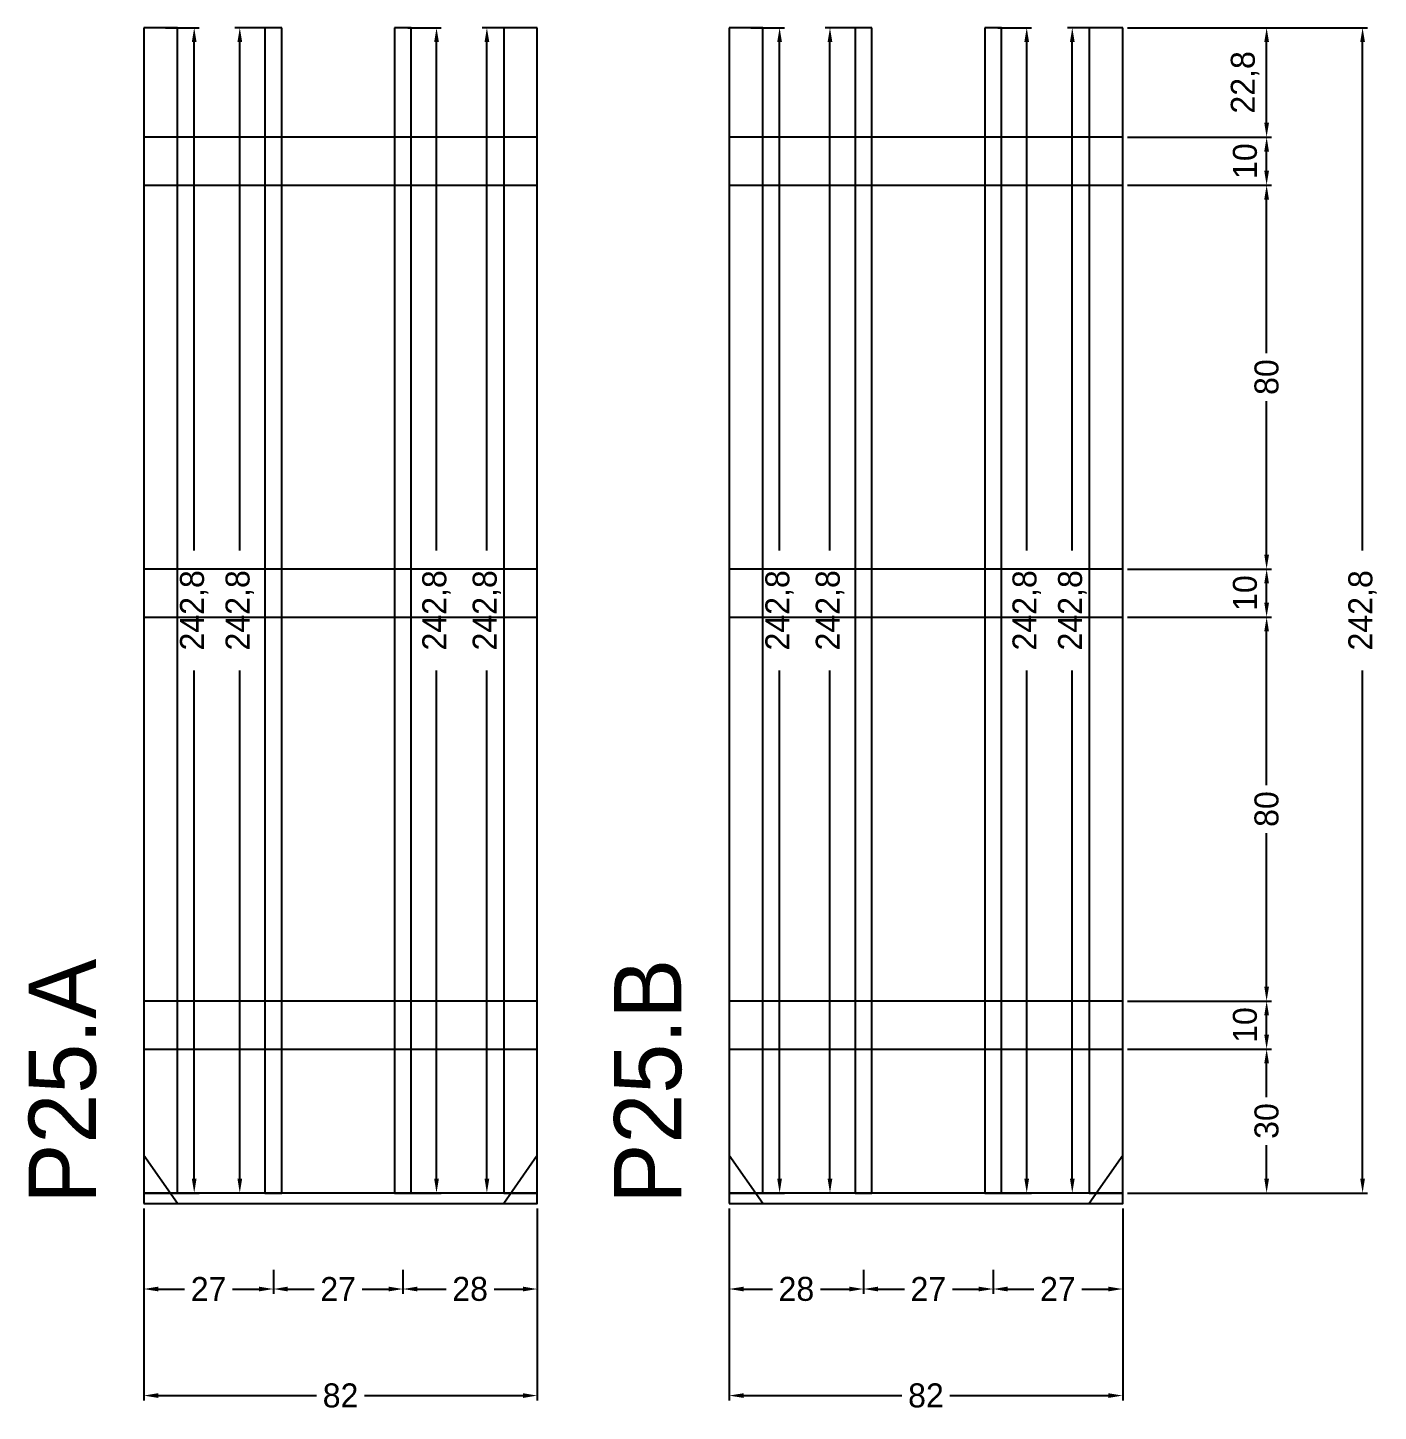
# Model space of a CAD drawing. Header units: centimetres. Extents: x -8500 to 4257, y -490 to 295.
# Drawn here: x 3975.8 to 4257.3, y -43.3 to 245 of the extents above; entities that cross this region are included whole.
import ezdxf

# ---------------------------------------------------------------- set-up
doc = ezdxf.new("R2010")
doc.units = ezdxf.units.CM
for name, color, linetype in [('COTA', 241, 'Continuous'), ('NOMENCLATURA', 7, 'Continuous'), ('SARR_2.2x10', 60, 'Continuous'), ('SARR_2.2x7', 40, 'Continuous'), ('SARR_3.5x7', 81, 'Continuous')]:
    doc.layers.add(name, color=color, linetype=linetype)
doc.dimstyles.new('PAINEL-NOVA', dxfattribs={"dimtxt": 5, "dimasz": 3, "dimexe": 1, "dimexo": 1, "dimgap": 1, "dimtad": 1, "dimcen": 2.5, "dimazin": 3, "dimtfac": 1, "dimtmove": 0, "dimatfit": 3})

# ---------------------------------------------------------------- blocks, each defined once
blk = doc.blocks.new('_CLOSEDFILLED')
at = {"color": 0, "linetype": 'BYBLOCK'}
blk.add_solid([(-1, 0.164), (0, 0), (-1, -0.164)], dxfattribs=at)
blk = doc.blocks.new('*D46')
for p, q in [((4004.5, 245), (4011.5, 245)), ((4010.5, 136.1), (4010.5, 242)), ((4010.5, 5.2), (4010.5, 111.1)), ((4004.5, 2.2), (4011.5, 2.2))]:
    blk.add_line(p, q)
at = {"layer": 'Defpoints'}
for p in [(4003.5, 245), (4003.5, 2.2), (4010.5, 2.2)]:
    blk.add_point(p, dxfattribs=at)
at = {"layer": 'COTA', "xscale": 3, "yscale": 3}
for p, rotation in [((4010.5, 245), 90), ((4010.5, 2.2), 270)]:
    blk.add_blockref('_CLOSEDFILLED', p, dxfattribs=dict(at, rotation=rotation))
at = {"layer": 'COTA', "insert": (4010.5, 123.6), "char_height": 5, "attachment_point": 5, "rotation": 90}
blk.add_mtext('242,8', dxfattribs=at)
blk = doc.blocks.new('*D47')
for p, q in [((4026, 245), (4019, 245)), ((4020, 136.1), (4020, 242)), ((4020, 5.2), (4020, 111.1)), ((4026, 2.2), (4019, 2.2))]:
    blk.add_line(p, q)
at = {"layer": 'Defpoints'}
for p in [(4027, 245), (4020, 2.2), (4027, 2.2)]:
    blk.add_point(p, dxfattribs=at)
at = {"layer": 'COTA', "xscale": 3, "yscale": 3}
for p, rotation in [((4020, 245), 90), ((4020, 2.2), 270)]:
    blk.add_blockref('_CLOSEDFILLED', p, dxfattribs=dict(at, rotation=rotation))
at = {"layer": 'COTA', "insert": (4020, 123.6), "char_height": 5, "attachment_point": 5, "rotation": 90}
blk.add_mtext('242,8', dxfattribs=at)
blk = doc.blocks.new('*D48')
for p, q in [((4055, 245), (4062, 245)), ((4061, 136.1), (4061, 242)), ((4061, 5.2), (4061, 111.1)), ((4055, 2.2), (4062, 2.2))]:
    blk.add_line(p, q)
at = {"layer": 'Defpoints'}
for p in [(4054, 245), (4054, 2.2), (4061, 2.2)]:
    blk.add_point(p, dxfattribs=at)
at = {"layer": 'COTA', "xscale": 3, "yscale": 3}
for p, rotation in [((4061, 245), 90), ((4061, 2.2), 270)]:
    blk.add_blockref('_CLOSEDFILLED', p, dxfattribs=dict(at, rotation=rotation))
at = {"layer": 'COTA', "insert": (4061, 123.6), "char_height": 5, "attachment_point": 5, "rotation": 90}
blk.add_mtext('242,8', dxfattribs=at)
blk = doc.blocks.new('*D49')
for p, q in [((4077.5, 245), (4070.5, 245)), ((4071.5, 136.1), (4071.5, 242)), ((4071.5, 5.2), (4071.5, 111.1)), ((4077.5, 2.2), (4070.5, 2.2))]:
    blk.add_line(p, q)
at = {"layer": 'Defpoints'}
for p in [(4078.5, 245), (4071.5, 2.2), (4078.5, 2.2)]:
    blk.add_point(p, dxfattribs=at)
at = {"layer": 'COTA', "xscale": 3, "yscale": 3}
for p, rotation in [((4071.5, 245), 90), ((4071.5, 2.2), 270)]:
    blk.add_blockref('_CLOSEDFILLED', p, dxfattribs=dict(at, rotation=rotation))
at = {"layer": 'COTA', "insert": (4071.5, 123.6), "char_height": 5, "attachment_point": 5, "rotation": 90}
blk.add_mtext('242,8', dxfattribs=at)
blk = doc.blocks.new('*D50')
for p, q in [((4000, -13.8), (4000, -18.8)), ((4027, -13.8), (4027, -18.8)), ((4003, -17.8), (4008.5, -17.8)), ((4018.5, -17.8), (4024, -17.8))]:
    blk.add_line(p, q)
at = {"layer": 'Defpoints'}
for p in [(4000, -12.8), (4027, -12.8), (4000, -17.8)]:
    blk.add_point(p, dxfattribs=at)
at = {"layer": 'COTA', "xscale": 3, "yscale": 3, "rotation": 180}
blk.add_blockref('_CLOSEDFILLED', (4000, -17.8), dxfattribs=at)
at = {"layer": 'COTA', "xscale": 3, "yscale": 3}
blk.add_blockref('_CLOSEDFILLED', (4027, -17.8), dxfattribs=at)
at = {"layer": 'COTA', "insert": (4013.5, -17.8), "char_height": 5, "attachment_point": 5}
blk.add_mtext('27', dxfattribs=at)
blk = doc.blocks.new('*D51')
for p, q in [((4027, -13.8), (4027, -18.8)), ((4054, -13.8), (4054, -18.8)), ((4030, -17.8), (4035.5, -17.8)), ((4045.5, -17.8), (4051, -17.8))]:
    blk.add_line(p, q)
at = {"layer": 'Defpoints'}
for p in [(4027, -12.8), (4054, -12.8), (4027, -17.8)]:
    blk.add_point(p, dxfattribs=at)
at = {"layer": 'COTA', "xscale": 3, "yscale": 3, "rotation": 180}
blk.add_blockref('_CLOSEDFILLED', (4027, -17.8), dxfattribs=at)
at = {"layer": 'COTA', "xscale": 3, "yscale": 3}
blk.add_blockref('_CLOSEDFILLED', (4054, -17.8), dxfattribs=at)
at = {"layer": 'COTA', "insert": (4040.5, -17.8), "char_height": 5, "attachment_point": 5}
blk.add_mtext('27', dxfattribs=at)
blk = doc.blocks.new('*D52')
for p, q in [((4054, -13.8), (4054, -18.8)), ((4082, -13.8), (4082, -18.8)), ((4057, -17.8), (4063, -17.8)), ((4073, -17.8), (4079, -17.8))]:
    blk.add_line(p, q)
at = {"layer": 'Defpoints'}
for p in [(4054, -12.8), (4082, -12.8), (4054, -17.8)]:
    blk.add_point(p, dxfattribs=at)
at = {"layer": 'COTA', "xscale": 3, "yscale": 3, "rotation": 180}
blk.add_blockref('_CLOSEDFILLED', (4054, -17.8), dxfattribs=at)
at = {"layer": 'COTA', "xscale": 3, "yscale": 3}
blk.add_blockref('_CLOSEDFILLED', (4082, -17.8), dxfattribs=at)
at = {"layer": 'COTA', "insert": (4068, -17.8), "char_height": 5, "attachment_point": 5}
blk.add_mtext('28', dxfattribs=at)
blk = doc.blocks.new('*D53')
for p, q in [((4000, -1), (4000, -41)), ((4082, -1), (4082, -41)), ((4003, -40), (4036, -40)), ((4046, -40), (4079, -40))]:
    blk.add_line(p, q)
at = {"layer": 'Defpoints'}
for p in [(4000, 0), (4082, 0), (4000, -40)]:
    blk.add_point(p, dxfattribs=at)
at = {"layer": 'COTA', "xscale": 3, "yscale": 3, "rotation": 180}
blk.add_blockref('_CLOSEDFILLED', (4000, -40), dxfattribs=at)
at = {"layer": 'COTA', "xscale": 3, "yscale": 3}
blk.add_blockref('_CLOSEDFILLED', (4082, -40), dxfattribs=at)
at = {"layer": 'COTA', "insert": (4041, -40), "char_height": 5, "attachment_point": 5}
blk.add_mtext('82', dxfattribs=at)
blk = doc.blocks.new('GRA-E')
at = {"layer": 'SARR_2.2x7'}
blk.add_lwpolyline([(0, 0), (7, 0), (0, 10)], close=True, dxfattribs=at)
blk = doc.blocks.new('GRA-D')
at = {"layer": 'SARR_2.2x7'}
blk.add_lwpolyline([(0, 0), (7, 0), (7, 10)], close=True, dxfattribs=at)
blk = doc.blocks.new('*D54')
for p, q in [((4126.5, 245), (4133.5, 245)), ((4132.5, 136.1), (4132.5, 242)), ((4132.5, 5.2), (4132.5, 111.1)), ((4126.5, 2.2), (4133.5, 2.2))]:
    blk.add_line(p, q)
at = {"layer": 'Defpoints'}
for p in [(4125.5, 245), (4125.5, 2.2), (4132.5, 2.2)]:
    blk.add_point(p, dxfattribs=at)
at = {"layer": 'COTA', "xscale": 3, "yscale": 3}
for p, rotation in [((4132.5, 245), 90), ((4132.5, 2.2), 270)]:
    blk.add_blockref('_CLOSEDFILLED', p, dxfattribs=dict(at, rotation=rotation))
at = {"layer": 'COTA', "insert": (4132.5, 123.6), "char_height": 5, "attachment_point": 5, "rotation": 90}
blk.add_mtext('242,8', dxfattribs=at)
blk = doc.blocks.new('*D55')
for p, q in [((4149, 245), (4142, 245)), ((4143, 136.1), (4143, 242)), ((4143, 5.2), (4143, 111.1)), ((4149, 2.2), (4142, 2.2))]:
    blk.add_line(p, q)
at = {"layer": 'Defpoints'}
for p in [(4150, 245), (4143, 2.2), (4150, 2.2)]:
    blk.add_point(p, dxfattribs=at)
at = {"layer": 'COTA', "xscale": 3, "yscale": 3}
for p, rotation in [((4143, 245), 90), ((4143, 2.2), 270)]:
    blk.add_blockref('_CLOSEDFILLED', p, dxfattribs=dict(at, rotation=rotation))
at = {"layer": 'COTA', "insert": (4143, 123.6), "char_height": 5, "attachment_point": 5, "rotation": 90}
blk.add_mtext('242,8', dxfattribs=at)
blk = doc.blocks.new('*D56')
for p, q in [((4178, 245), (4185, 245)), ((4184, 136.1), (4184, 242)), ((4184, 5.2), (4184, 111.1)), ((4178, 2.2), (4185, 2.2))]:
    blk.add_line(p, q)
at = {"layer": 'Defpoints'}
for p in [(4177, 245), (4177, 2.2), (4184, 2.2)]:
    blk.add_point(p, dxfattribs=at)
at = {"layer": 'COTA', "xscale": 3, "yscale": 3}
for p, rotation in [((4184, 245), 90), ((4184, 2.2), 270)]:
    blk.add_blockref('_CLOSEDFILLED', p, dxfattribs=dict(at, rotation=rotation))
at = {"layer": 'COTA', "insert": (4184, 123.6), "char_height": 5, "attachment_point": 5, "rotation": 90}
blk.add_mtext('242,8', dxfattribs=at)
blk = doc.blocks.new('*D57')
for p, q in [((4199.5, 245), (4192.5, 245)), ((4193.5, 136.1), (4193.5, 242)), ((4193.5, 5.2), (4193.5, 111.1)), ((4199.5, 2.2), (4192.5, 2.2))]:
    blk.add_line(p, q)
at = {"layer": 'Defpoints'}
for p in [(4200.5, 245), (4193.5, 2.2), (4200.5, 2.2)]:
    blk.add_point(p, dxfattribs=at)
at = {"layer": 'COTA', "xscale": 3, "yscale": 3}
for p, rotation in [((4193.5, 245), 90), ((4193.5, 2.2), 270)]:
    blk.add_blockref('_CLOSEDFILLED', p, dxfattribs=dict(at, rotation=rotation))
at = {"layer": 'COTA', "insert": (4193.5, 123.6), "char_height": 5, "attachment_point": 5, "rotation": 90}
blk.add_mtext('242,8', dxfattribs=at)
blk = doc.blocks.new('*D58')
for p, q in [((4122, -13.8), (4122, -18.8)), ((4150, -13.8), (4150, -18.8)), ((4125, -17.8), (4131, -17.8)), ((4141, -17.8), (4147, -17.8))]:
    blk.add_line(p, q)
at = {"layer": 'Defpoints'}
for p in [(4122, -12.8), (4150, -12.8), (4122, -17.8)]:
    blk.add_point(p, dxfattribs=at)
at = {"layer": 'COTA', "xscale": 3, "yscale": 3, "rotation": 180}
blk.add_blockref('_CLOSEDFILLED', (4122, -17.8), dxfattribs=at)
at = {"layer": 'COTA', "xscale": 3, "yscale": 3}
blk.add_blockref('_CLOSEDFILLED', (4150, -17.8), dxfattribs=at)
at = {"layer": 'COTA', "insert": (4136, -17.8), "char_height": 5, "attachment_point": 5}
blk.add_mtext('28', dxfattribs=at)
blk = doc.blocks.new('*D59')
for p, q in [((4150, -13.8), (4150, -18.8)), ((4177, -13.8), (4177, -18.8)), ((4153, -17.8), (4158.5, -17.8)), ((4168.5, -17.8), (4174, -17.8))]:
    blk.add_line(p, q)
at = {"layer": 'Defpoints'}
for p in [(4150, -12.8), (4177, -12.8), (4150, -17.8)]:
    blk.add_point(p, dxfattribs=at)
at = {"layer": 'COTA', "xscale": 3, "yscale": 3, "rotation": 180}
blk.add_blockref('_CLOSEDFILLED', (4150, -17.8), dxfattribs=at)
at = {"layer": 'COTA', "xscale": 3, "yscale": 3}
blk.add_blockref('_CLOSEDFILLED', (4177, -17.8), dxfattribs=at)
at = {"layer": 'COTA', "insert": (4163.5, -17.8), "char_height": 5, "attachment_point": 5}
blk.add_mtext('27', dxfattribs=at)
blk = doc.blocks.new('*D60')
for p, q in [((4177, -13.8), (4177, -18.8)), ((4204, -13.8), (4204, -18.8)), ((4180, -17.8), (4185.5, -17.8)), ((4195.5, -17.8), (4201, -17.8))]:
    blk.add_line(p, q)
at = {"layer": 'Defpoints'}
for p in [(4177, -12.8), (4204, -12.8), (4177, -17.8)]:
    blk.add_point(p, dxfattribs=at)
at = {"layer": 'COTA', "xscale": 3, "yscale": 3, "rotation": 180}
blk.add_blockref('_CLOSEDFILLED', (4177, -17.8), dxfattribs=at)
at = {"layer": 'COTA', "xscale": 3, "yscale": 3}
blk.add_blockref('_CLOSEDFILLED', (4204, -17.8), dxfattribs=at)
at = {"layer": 'COTA', "insert": (4190.5, -17.8), "char_height": 5, "attachment_point": 5}
blk.add_mtext('27', dxfattribs=at)
blk = doc.blocks.new('*D61')
for p, q in [((4122, -1), (4122, -41)), ((4204, -1), (4204, -41)), ((4125, -40), (4158, -40)), ((4168, -40), (4201, -40))]:
    blk.add_line(p, q)
at = {"layer": 'Defpoints'}
for p in [(4122, 0), (4204, 0), (4122, -40)]:
    blk.add_point(p, dxfattribs=at)
at = {"layer": 'COTA', "xscale": 3, "yscale": 3, "rotation": 180}
blk.add_blockref('_CLOSEDFILLED', (4122, -40), dxfattribs=at)
at = {"layer": 'COTA', "xscale": 3, "yscale": 3}
blk.add_blockref('_CLOSEDFILLED', (4204, -40), dxfattribs=at)
at = {"layer": 'COTA', "insert": (4163, -40), "char_height": 5, "attachment_point": 5}
blk.add_mtext('82', dxfattribs=at)
blk = doc.blocks.new('*D62')
for p, q in [((4205, 245), (4255, 245)), ((4254, 136.1), (4254, 242)), ((4254, 5.2), (4254, 111.1)), ((4205, 2.2), (4255, 2.2))]:
    blk.add_line(p, q)
at = {"layer": 'Defpoints'}
for p in [(4204, 245), (4204, 2.2), (4254, 2.2)]:
    blk.add_point(p, dxfattribs=at)
at = {"layer": 'COTA', "xscale": 3, "yscale": 3}
for p, rotation in [((4254, 245), 90), ((4254, 2.2), 270)]:
    blk.add_blockref('_CLOSEDFILLED', p, dxfattribs=dict(at, rotation=rotation))
at = {"layer": 'COTA', "insert": (4254, 123.6), "char_height": 5, "attachment_point": 5, "rotation": 90}
blk.add_mtext('242,8', dxfattribs=at)
blk = doc.blocks.new('*D63')
for p, q in [((4205, 32.2), (4235, 32.2)), ((4234, 22.2), (4234, 29.2)), ((4234, 5.2), (4234, 12.2)), ((4205, 2.2), (4235, 2.2))]:
    blk.add_line(p, q)
at = {"layer": 'Defpoints'}
for p in [(4204, 32.2), (4204, 2.2), (4234, 2.2)]:
    blk.add_point(p, dxfattribs=at)
at = {"layer": 'COTA', "xscale": 3, "yscale": 3}
for p, rotation in [((4234, 32.2), 90), ((4234, 2.2), 270)]:
    blk.add_blockref('_CLOSEDFILLED', p, dxfattribs=dict(at, rotation=rotation))
at = {"layer": 'COTA', "insert": (4234, 17.2), "char_height": 5, "attachment_point": 5, "rotation": 90}
blk.add_mtext('30', dxfattribs=at)
blk = doc.blocks.new('*D64')
for p, q in [((4205, 42.2), (4235, 42.2)), ((4234, 35.2), (4234, 39.2)), ((4205, 32.2), (4235, 32.2))]:
    blk.add_line(p, q)
at = {"layer": 'Defpoints'}
for p in [(4204, 42.2), (4204, 32.2), (4234, 32.2)]:
    blk.add_point(p, dxfattribs=at)
at = {"layer": 'COTA', "xscale": 3, "yscale": 3}
for p, rotation in [((4234, 42.2), 90), ((4234, 32.2), 270)]:
    blk.add_blockref('_CLOSEDFILLED', p, dxfattribs=dict(at, rotation=rotation))
at = {"layer": 'COTA', "insert": (4229.5, 37.2), "char_height": 5, "attachment_point": 5, "rotation": 90}
blk.add_mtext('10', dxfattribs=at)
blk = doc.blocks.new('*D65')
for p, q in [((4205, 122.2), (4235, 122.2)), ((4234, 87.2), (4234, 119.2)), ((4234, 45.2), (4234, 77.2)), ((4205, 42.2), (4235, 42.2))]:
    blk.add_line(p, q)
at = {"layer": 'Defpoints'}
for p in [(4204, 122.2), (4204, 42.2), (4234, 42.2)]:
    blk.add_point(p, dxfattribs=at)
at = {"layer": 'COTA', "xscale": 3, "yscale": 3}
for p, rotation in [((4234, 122.2), 90), ((4234, 42.2), 270)]:
    blk.add_blockref('_CLOSEDFILLED', p, dxfattribs=dict(at, rotation=rotation))
at = {"layer": 'COTA', "insert": (4234, 82.2), "char_height": 5, "attachment_point": 5, "rotation": 90}
blk.add_mtext('80', dxfattribs=at)
blk = doc.blocks.new('*D67')
for p, q in [((4205, 212.2), (4235, 212.2)), ((4234, 177.2), (4234, 209.2)), ((4234, 135.2), (4234, 167.2)), ((4205, 132.2), (4235, 132.2))]:
    blk.add_line(p, q)
at = {"layer": 'Defpoints'}
for p in [(4204, 212.2), (4204, 132.2), (4234, 132.2)]:
    blk.add_point(p, dxfattribs=at)
at = {"layer": 'COTA', "xscale": 3, "yscale": 3}
for p, rotation in [((4234, 212.2), 90), ((4234, 132.2), 270)]:
    blk.add_blockref('_CLOSEDFILLED', p, dxfattribs=dict(at, rotation=rotation))
at = {"layer": 'COTA', "insert": (4234, 172.2), "char_height": 5, "attachment_point": 5, "rotation": 90}
blk.add_mtext('80', dxfattribs=at)
blk = doc.blocks.new('*D68')
for p, q in [((4205, 222.2), (4235, 222.2)), ((4234, 215.2), (4234, 219.2)), ((4205, 212.2), (4235, 212.2))]:
    blk.add_line(p, q)
at = {"layer": 'Defpoints'}
for p in [(4204, 222.2), (4204, 212.2), (4234, 212.2)]:
    blk.add_point(p, dxfattribs=at)
at = {"layer": 'COTA', "xscale": 3, "yscale": 3}
for p, rotation in [((4234, 222.2), 90), ((4234, 212.2), 270)]:
    blk.add_blockref('_CLOSEDFILLED', p, dxfattribs=dict(at, rotation=rotation))
at = {"layer": 'COTA', "insert": (4229.5, 217.2), "char_height": 5, "attachment_point": 5, "rotation": 90}
blk.add_mtext('10', dxfattribs=at)
blk = doc.blocks.new('*D69')
for p, q in [((4205, 245), (4235, 245)), ((4234, 225.2), (4234, 242)), ((4205, 222.2), (4235, 222.2))]:
    blk.add_line(p, q)
at = {"layer": 'Defpoints'}
for p in [(4204, 245), (4204, 222.2), (4234, 222.2)]:
    blk.add_point(p, dxfattribs=at)
at = {"layer": 'COTA', "xscale": 3, "yscale": 3}
for p, rotation in [((4234, 245), 90), ((4234, 222.2), 270)]:
    blk.add_blockref('_CLOSEDFILLED', p, dxfattribs=dict(at, rotation=rotation))
at = {"layer": 'COTA', "insert": (4229.5, 233.6), "char_height": 5, "attachment_point": 5, "rotation": 90}
blk.add_mtext('22,8', dxfattribs=at)

msp = doc.modelspace()

# ---------------------------------------------------------------- linework, layer by layer
at = {"layer": 'SARR_2.2x10'}
for p, q in [((4082, 222.2), (4000, 222.2)), ((4000, 222.2), (4000, 212.2)), ((4082, 212.2), (4082, 222.2)), ((4204, 222.2), (4122, 222.2)), ((4122, 222.2), (4122, 212.2)), ((4204, 212.2), (4204, 222.2)), ((4000, 212.2), (4082, 212.2)), ((4122, 212.2), (4204, 212.2)), ((4082, 132.2), (4000, 132.2)), ((4000, 132.2), (4000, 122.2)), ((4082, 122.2), (4082, 132.2)), ((4204, 132.2), (4122, 132.2)), ((4122, 132.2), (4122, 122.2)), ((4204, 122.2), (4204, 132.2)), ((4000, 122.2), (4082, 122.2)), ((4122, 122.2), (4204, 122.2)), ((4082, 42.2), (4000, 42.2)), ((4000, 42.2), (4000, 32.2)), ((4082, 32.2), (4082, 42.2)), ((4204, 42.2), (4122, 42.2)), ((4122, 42.2), (4122, 32.2)), ((4204, 32.2), (4204, 42.2)), ((4000, 32.2), (4082, 32.2)), ((4122, 32.2), (4204, 32.2))]:
    msp.add_line(p, q, dxfattribs=at)
at = {"layer": 'SARR_2.2x7'}
for p, q in [((4007, 245), (4000, 245)), ((4000, 245), (4000, 2.2)), ((4007, 2.2), (4007, 245)), ((4082, 245), (4075, 245)), ((4075, 245), (4075, 2.2)), ((4082, 2.2), (4082, 245)), ((4129, 245), (4122, 245)), ((4122, 245), (4122, 2.2)), ((4129, 2.2), (4129, 245)), ((4204, 245), (4197, 245)), ((4197, 245), (4197, 2.2)), ((4204, 2.2), (4204, 245)), ((4082, 2.2), (4000, 2.2)), ((4000, 2.2), (4000, 0)), ((4000, 2.2), (4007, 2.2)), ((4000, 0), (4082, 0)), ((4075, 2.2), (4082, 2.2)), ((4082, 0), (4082, 2.2)), ((4204, 2.2), (4122, 2.2)), ((4122, 2.2), (4122, 0)), ((4122, 2.2), (4129, 2.2)), ((4122, 0), (4204, 0)), ((4197, 2.2), (4204, 2.2)), ((4204, 0), (4204, 2.2))]:
    msp.add_line(p, q, dxfattribs=at)
at = {"layer": 'SARR_3.5x7'}
for p, q in [((4028.75, 245), (4025.25, 245)), ((4025.25, 245), (4025.25, 2.2)), ((4028.75, 2.2), (4028.75, 245)), ((4055.75, 245), (4052.25, 245)), ((4052.25, 245), (4052.25, 2.2)), ((4055.75, 2.2), (4055.75, 245)), ((4151.75, 245), (4148.25, 245)), ((4148.25, 245), (4148.25, 2.2)), ((4151.75, 2.2), (4151.75, 245)), ((4178.75, 245), (4175.25, 245)), ((4175.25, 245), (4175.25, 2.2)), ((4178.75, 2.2), (4178.75, 245)), ((4025.25, 2.2), (4028.75, 2.2)), ((4052.25, 2.2), (4055.75, 2.2)), ((4148.25, 2.2), (4151.75, 2.2)), ((4175.25, 2.2), (4178.75, 2.2))]:
    msp.add_line(p, q, dxfattribs=at)

# ---------------------------------------------------------------- block references
at = {"layer": 'SARR_2.2x7'}
for name, p in [('GRA-E', (4000, 0)), ('GRA-D', (4075, 0)), ('GRA-E', (4122, 0)), ('GRA-D', (4197, 0))]:
    msp.add_blockref(name, p, dxfattribs=at)

# ---------------------------------------------------------------- texts
at = {"layer": 'NOMENCLATURA'}
for s, p in [('P25.A', (3990, 0)), ('P25.B', (4112, 0))]:
    msp.add_text(s, height=14, rotation=90, dxfattribs=at).set_placement(p)

# ---------------------------------------------------------------- dimensions: what is measured, and where the dimension line sits
at = {"layer": 'COTA'}
for base, p1, p2, picture, middle in [((4010.5, 2.2), (4003.5, 2.2), (4003.5, 245), '*D46', (4010.5, 123.6)), ((4020, 2.2), (4027, 2.2), (4027, 245), '*D47', (4020, 123.6)), ((4061, 2.2), (4054, 2.2), (4054, 245), '*D48', (4061, 123.6)), ((4071.5, 2.2), (4078.5, 2.2), (4078.5, 245), '*D49', (4071.5, 123.6)), ((4132.5, 2.2), (4125.5, 2.2), (4125.5, 245), '*D54', (4132.5, 123.6)), ((4143, 2.2), (4150, 2.2), (4150, 245), '*D55', (4143, 123.6)), ((4184, 2.2), (4177, 2.2), (4177, 245), '*D56', (4184, 123.6)), ((4193.5, 2.2), (4200.5, 2.2), (4200.5, 245), '*D57', (4193.5, 123.6)), ((4254, 2.2), (4204, 2.2), (4204, 245), '*D62', (4254, 123.6)), ((4234, 222.2), (4204, 222.2), (4204, 245), '*D69', (4229.5, 233.6)), ((4234, 212.2), (4204, 212.2), (4204, 222.2), '*D68', (4229.5, 217.2)), ((4234, 132.2), (4204, 132.2), (4204, 212.2), '*D67', (4234, 172.2)), ((4234, 42.2), (4204, 42.2), (4204, 122.2), '*D65', (4234, 82.2)), ((4234, 32.2), (4204, 32.2), (4204, 42.2), '*D64', (4229.5, 37.2)), ((4234, 2.2), (4204, 2.2), (4204, 32.2), '*D63', (4234, 17.2))]:
    dim = msp.add_linear_dim(base=base, p1=p1, p2=p2, angle=90, dimstyle='PAINEL-NOVA', dxfattribs=at)
    dim.commit()
    dim.dimension.update_dxf_attribs({"geometry": picture, "text_midpoint": middle})
msp.add_linear_dim(base=(4234, 122.2), p1=(4204, 122.2), p2=(4204, 132.2), angle=90, dimstyle='PAINEL-NOVA', dxfattribs=at).render()
for base, p1, p2, picture, middle in [((4000, -40), (4000, 0), (4082, 0), '*D53', (4041, -40)), ((4122, -40), (4122, 0), (4204, 0), '*D61', (4163, -40)), ((4000, -17.8), (4000, -12.8), (4027, -12.8), '*D50', (4013.5, -17.8)), ((4027, -17.8), (4027, -12.8), (4054, -12.8), '*D51', (4040.5, -17.8)), ((4054, -17.8), (4054, -12.8), (4082, -12.8), '*D52', (4068, -17.8)), ((4122, -17.8), (4122, -12.8), (4150, -12.8), '*D58', (4136, -17.8)), ((4150, -17.8), (4150, -12.8), (4177, -12.8), '*D59', (4163.5, -17.8)), ((4177, -17.8), (4177, -12.8), (4204, -12.8), '*D60', (4190.5, -17.8))]:
    dim = msp.add_linear_dim(base=base, p1=p1, p2=p2, dimstyle='PAINEL-NOVA', dxfattribs=at)
    dim.commit()
    dim.dimension.update_dxf_attribs({"geometry": picture, "text_midpoint": middle})

doc.saveas('drawing.dxf')
